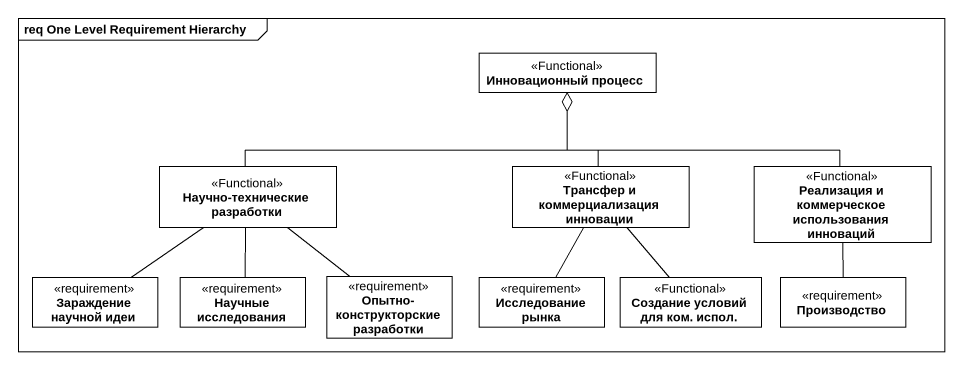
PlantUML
@startuml
mainframe req One Level Requirement Hierarchy
hide circle
hide empty members
class "Инновационный процесс" as Инновационный_процесс <<Functional>>
class "Научно-технические разработки" as Научно_технические <<Functional>>
class "Трансфер и коммерциализация инновации" as Трансфер_и_коммерциализация <<Functional>>
class "Реализация и коммерческое использования инноваций" as Реализация_и_коммерческое <<Functional>>
class "Зараждение научной идеи" as Зараждение_научной_идеи <<requirement>>
class "Научные исследования" as Научные_исследования <<requirement>>
class "Опытно-конструкторские разработки" as Опытно_конструкторские <<requirement>>
class "Исследование рынка" as Исследование_рынка <<requirement>>
class "Создание условий для ком. испол." as Создание_условий_для_ком <<Functional>>
class Производство <<requirement>>
Научно_технические -right-o Инновационный_процесс
Научно_технические -- Зараждение_научной_идеи
Научно_технические -- Научные_исследования
Научно_технические -- Опытно_конструкторские
Трансфер_и_коммерциализация -up-o Инновационный_процесс
Трансфер_и_коммерциализация -- Исследование_рынка
Трансфер_и_коммерциализация -- Создание_условий_для_ком
Реализация_и_коммерческое -left-o Инновационный_процесс
Реализация_и_коммерческое -- Производство
@enduml
